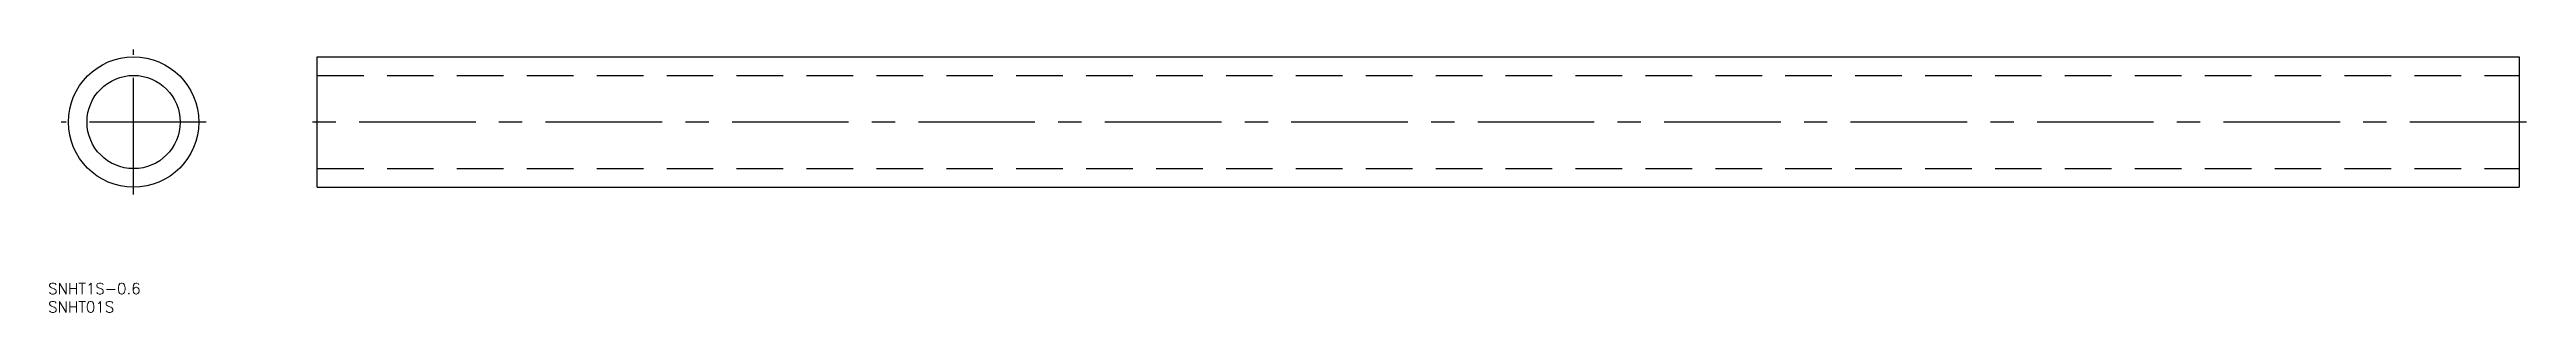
# Model space of a CAD drawing. Extents: x -23 to 652, y -52 to 20.
import ezdxf

# ---------------------------------------------------------------- set-up
doc = ezdxf.new("R2010")
doc.units = 0
doc.linetypes.add('CENTER', pattern=[50.8, 31.75, -6.35, 6.35, -6.35])
doc.linetypes.add('DASHED', pattern=[19.05, 12.7, -6.35])
doc.layers.get('0').update_dxf_attribs({"linetype": 'CONTINUOUS'})
doc.layers.add('CENTER', color=1, linetype='CENTER')
doc.styles.get("Standard").update_dxf_attribs({"font": 'txt.shx', "height": 3, "bigfont": 'bigfont.shx'})

msp = doc.modelspace()

# ---------------------------------------------------------------- linework, layer by layer
at = {"color": 7, "linetype": 'CONTINUOUS'}
for p, q in [((50, -17.75), (50, 17.75)), ((50, 17.75), (650, 17.75)), ((650, 17.75), (650, -17.75)), ((50, -17.75), (650, -17.75))]:
    msp.add_line(p, q, dxfattribs=at)
at = {"color": 3, "linetype": 'DASHED'}
for p, q in [((50, 12.7), (650, 12.7)), ((50, -12.7), (650, -12.7))]:
    msp.add_line(p, q, dxfattribs=at)
at = {"color": 7, "linetype": 'CONTINUOUS'}
for radius in [17.75, 12.7]:
    msp.add_circle((0, 0), radius, dxfattribs=at)
at = {"layer": 'CENTER', "color": 1, "linetype": 'CENTER'}
for p, q in [((0, -19.75), (0, 19.75)), ((19.75, 0), (-19.75, 0)), ((652, 0), (48, 0))]:
    msp.add_line(p, q, dxfattribs=at)

# ---------------------------------------------------------------- texts
at = {"color": 7, "linetype": 'CONTINUOUS'}
for s, p in [('SNHT1S-0.6', (-23.3, -46.89)), ('SNHT01S', (-23.3, -51.89))]:
    msp.add_text(s, height=3, dxfattribs=at).set_placement(p)

doc.saveas('drawing.dxf')
